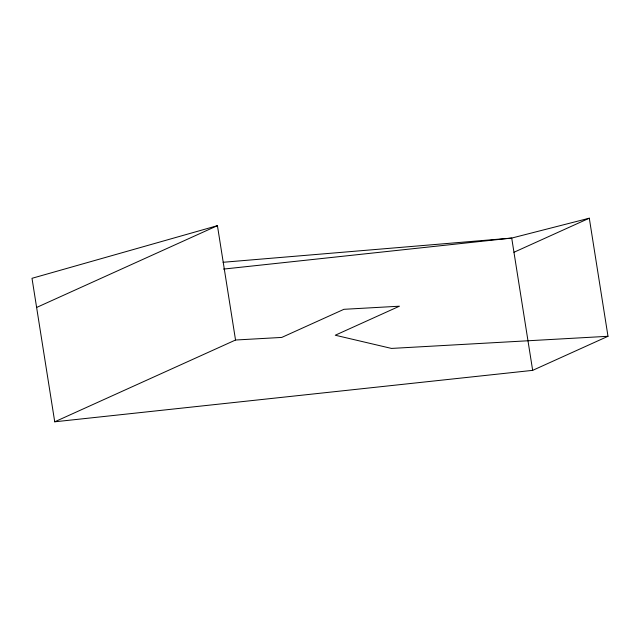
<?xml version="1.0" encoding="UTF-8"?>
<svg xmlns="http://www.w3.org/2000/svg" width="640" height="640" viewBox="0 0 640 640"><rect width="100%" height="100%" fill="white"/><g stroke="black" fill="none" stroke-linecap="round" stroke-linejoin="round"><path stroke-width="0.96" d="M36.616 307.456L217.432 225.664L235.536 340.016L54.728 421.8L32 278.304L217.432 225.664M513.96 252.272L589.296 218.2L608 336.288L532.664 370.36L54.728 421.8M589.296 218.2L511.712 238.072L223.56 269.088M223.088 262.28L511.712 238.072L532.664 370.36M235.536 340.016L281.76 337.424L343.92 309.312L399.44 306.2L335.264 335.224L391.488 348.424L608 336.288"/></g></svg>
